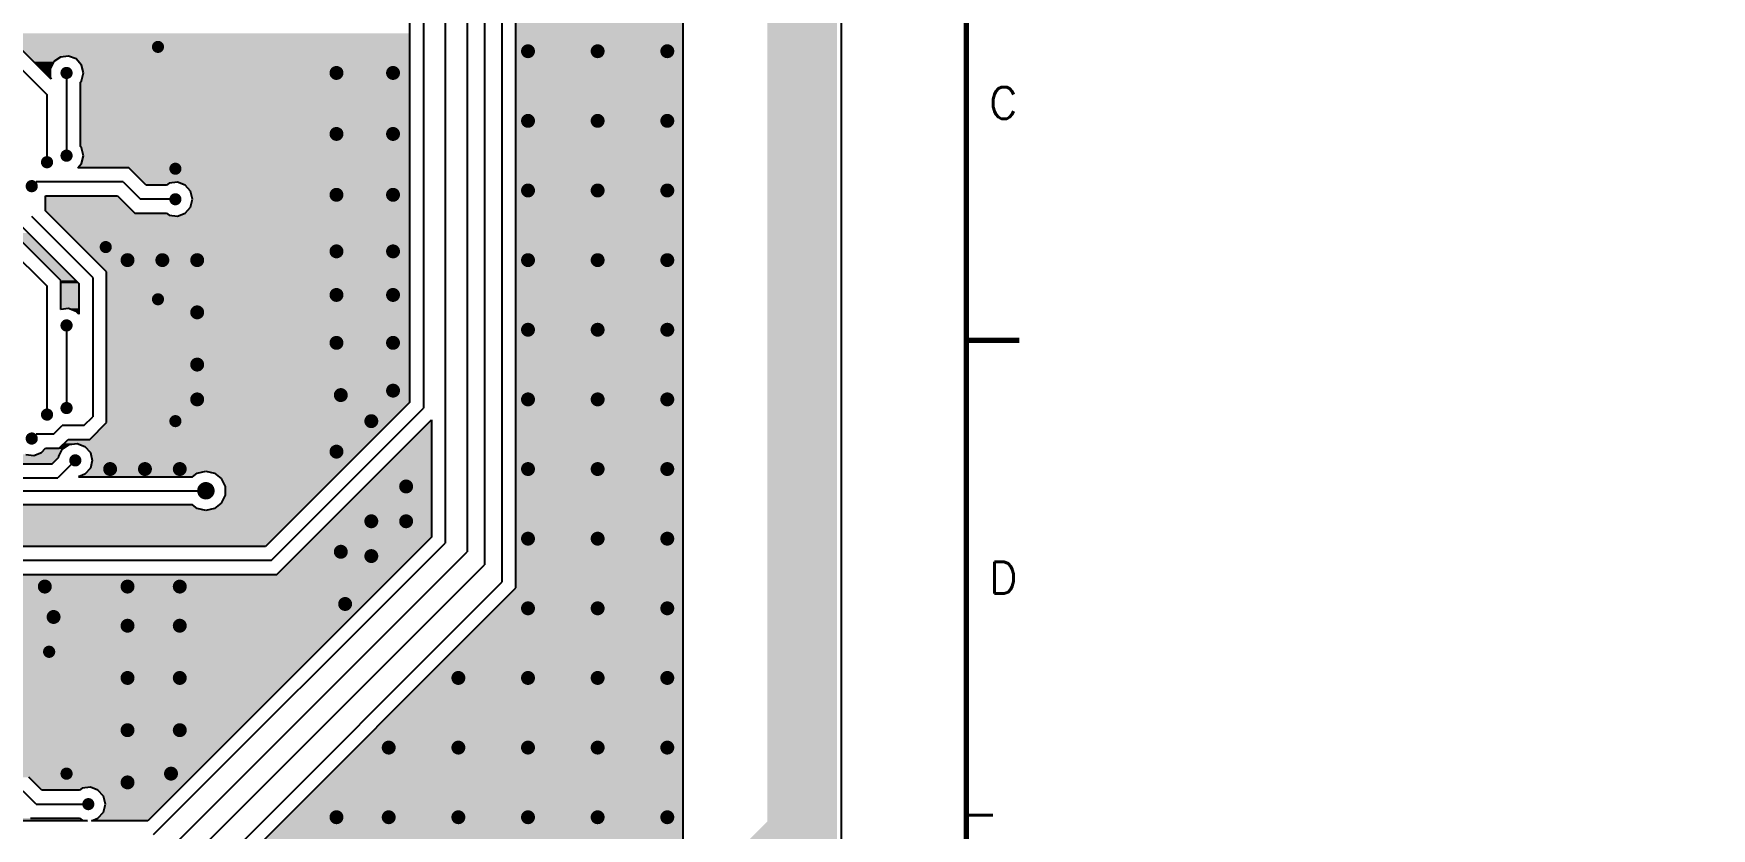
# Model space of a CAD drawing. Extents: x 295 to 953, y 10 to 290.
# Drawn here: x 793.6 to 952.6, y 103.7 to 179.1 of the extents above; entities that cross this region are included whole.
import ezdxf
from ezdxf.enums import TextEntityAlignment as Align

# ---------------------------------------------------------------- set-up
doc = ezdxf.new("R2010")
doc.units = 0
doc.header["$LTSCALE"] = 5
doc.header["$MEASUREMENT"] = 0
doc.layers.get('0').update_dxf_attribs({"linetype": 'CONTINUOUS', "lineweight": 25})
for name, color, linetype in [('19_SOLD_GBR', 4, 'CONTINUOUS'), ('문자', 4, 'CONTINUOUS'), ('테두리', 3, 'CONTINUOUS')]:
    doc.layers.add(name, color=color, linetype=linetype)
doc.layers.add('6', color=6, linetype='CONTINUOUS', lineweight=13)
doc.styles.get("Standard").update_dxf_attribs({"font": 'simplex.shx'})
doc.styles.add('굴림체', font='')
doc.styles.get('굴림체').set_extended_font_data('GulimChe')

# ---------------------------------------------------------------- blocks, each defined once
blk = doc.blocks.new('C')
at = {"layer": '테두리'}
blk.add_line((405, 285), (405, 15), dxfattribs=at)
for points, const_width in [([(15, 285), (15, 15), (405, 15), (405, 285), (15, 285)], 0.5), ([(410, 150), (405, 150)], 0.5), ([(407.5, 105), (405, 105)], 0.3)]:
    blk.add_lwpolyline(points, dxfattribs=dict(at, const_width=const_width))
at = {"layer": '문자'}
for s, p in [('C', (408.5, 172.5)), ('D', (408.5, 127.5))]:
    blk.add_text(s, height=3, dxfattribs=at).set_placement(p, align=Align.MIDDLE)

msp = doc.modelspace()

# ---------------------------------------------------------------- linework, layer by layer
at = {"color": 7}
for points, const_width in [([(805.65, 177.81, -1), (805.08, 177.81, -1)], 0.577), ([(840.76, 177.4, -1), (840.1, 177.4, -1)], 0.66), ([(847.36, 177.4, -1), (846.7, 177.4, -1)], 0.66), ([(853.96, 177.4, -1), (853.3, 177.4, -1)], 0.66), ([(796.99, 175.34, -1), (796.41, 175.34, -1)], 0.577), ([(822.61, 175.34, -1), (821.95, 175.34, -1)], 0.66), ([(827.97, 175.34, -1), (827.31, 175.34, -1)], 0.66), ([(822.61, 169.56, -1), (821.95, 169.56, -1)], 0.66), ([(827.97, 169.56, -1), (827.31, 169.56, -1)], 0.66), ([(840.76, 170.8, -1), (840.1, 170.8, -1)], 0.66), ([(847.36, 170.8, -1), (846.7, 170.8, -1)], 0.66), ([(853.96, 170.8, -1), (853.3, 170.8, -1)], 0.66), ([(795.14, 166.88, -1), (794.56, 166.88, -1)], 0.577), ([(796.99, 167.5, -1), (796.41, 167.5, -1)], 0.577), ([(807.3, 166.26, -1), (806.73, 166.26, -1)], 0.577), ([(793.69, 164.61, -1), (793.11, 164.61, -1)], 0.577), ([(807.3, 163.37, -1), (806.73, 163.37, -1)], 0.577), ([(822.61, 163.79, -1), (821.95, 163.79, -1)], 0.66), ([(827.97, 163.79, -1), (827.31, 163.79, -1)], 0.66), ([(840.76, 164.2, -1), (840.1, 164.2, -1)], 0.66), ([(847.36, 164.2, -1), (846.7, 164.2, -1)], 0.66), ([(853.96, 164.2, -1), (853.3, 164.2, -1)], 0.66), ([(800.7, 158.84, -1), (800.13, 158.84, -1)], 0.577), ([(822.61, 158.43, -1), (821.95, 158.43, -1)], 0.66), ([(827.97, 158.43, -1), (827.31, 158.43, -1)], 0.66), ([(802.81, 157.6, -1), (802.15, 157.6, -1)], 0.66), ([(806.11, 157.6, -1), (805.45, 157.6, -1)], 0.66), ([(809.41, 157.6, -1), (808.75, 157.6, -1)], 0.66), ([(840.76, 157.6, -1), (840.1, 157.6, -1)], 0.66), ([(847.36, 157.6, -1), (846.7, 157.6, -1)], 0.66), ([(853.96, 157.6, -1), (853.3, 157.6, -1)], 0.66), ([(805.65, 153.89, -1), (805.08, 153.89, -1)], 0.577), ([(822.61, 154.3, -1), (821.95, 154.3, -1)], 0.66), ([(827.97, 154.3, -1), (827.31, 154.3, -1)], 0.66), ([(809.41, 152.65, -1), (808.75, 152.65, -1)], 0.66), ([(796.99, 151.41, -1), (796.41, 151.41, -1)], 0.577), ([(840.76, 151, -1), (840.1, 151, -1)], 0.66), ([(847.36, 151, -1), (846.7, 151, -1)], 0.66), ([(853.96, 151, -1), (853.3, 151, -1)], 0.66), ([(822.61, 149.76, -1), (821.95, 149.76, -1)], 0.66), ([(827.97, 149.76, -1), (827.31, 149.76, -1)], 0.66), ([(809.41, 147.7, -1), (808.75, 147.7, -1)], 0.66), ([(809.41, 144.4, -1), (808.75, 144.4, -1)], 0.66), ([(823.02, 144.81, -1), (822.36, 144.81, -1)], 0.66), ([(827.97, 145.23, -1), (827.31, 145.23, -1)], 0.66), ([(840.76, 144.4, -1), (840.1, 144.4, -1)], 0.66), ([(847.36, 144.4, -1), (846.7, 144.4, -1)], 0.66), ([(853.96, 144.4, -1), (853.3, 144.4, -1)], 0.66), ([(795.14, 142.96, -1), (794.56, 142.96, -1)], 0.577), ([(796.99, 143.58, -1), (796.41, 143.58, -1)], 0.577), ([(807.3, 142.34, -1), (806.73, 142.34, -1)], 0.577), ([(825.91, 142.34, -1), (825.25, 142.34, -1)], 0.66), ([(793.69, 140.69, -1), (793.11, 140.69, -1)], 0.577), ([(822.61, 139.45, -1), (821.95, 139.45, -1)], 0.66), ([(797.82, 138.62, -1), (797.24, 138.62, -1)], 0.577), ([(801.16, 137.8, -1), (800.5, 137.8, -1)], 0.66), ([(804.46, 137.8, -1), (803.8, 137.8, -1)], 0.66), ([(807.76, 137.8, -1), (807.1, 137.8, -1)], 0.66), ([(840.76, 137.8, -1), (840.1, 137.8, -1)], 0.66), ([(847.36, 137.8, -1), (846.7, 137.8, -1)], 0.66), ([(853.96, 137.8, -1), (853.3, 137.8, -1)], 0.66), ([(829.21, 136.15, -1), (828.55, 136.15, -1)], 0.66), ([(810.32, 135.74, -1), (809.49, 135.74, -1)], 0.825), ([(825.91, 132.85, -1), (825.25, 132.85, -1)], 0.66), ([(829.21, 132.85, -1), (828.55, 132.85, -1)], 0.66), ([(823.02, 129.96, -1), (822.36, 129.96, -1)], 0.66), ([(840.76, 131.2, -1), (840.1, 131.2, -1)], 0.66), ([(847.36, 131.2, -1), (846.7, 131.2, -1)], 0.66), ([(853.96, 131.2, -1), (853.3, 131.2, -1)], 0.66), ([(825.91, 129.55, -1), (825.25, 129.55, -1)], 0.66), ([(794.97, 126.66, -1), (794.31, 126.66, -1)], 0.66), ([(802.81, 126.66, -1), (802.15, 126.66, -1)], 0.66), ([(807.76, 126.66, -1), (807.1, 126.66, -1)], 0.66), ([(823.43, 125.01, -1), (822.77, 125.01, -1)], 0.66), ([(795.8, 123.78, -1), (795.14, 123.78, -1)], 0.66), ([(840.76, 124.6, -1), (840.1, 124.6, -1)], 0.66), ([(847.36, 124.6, -1), (846.7, 124.6, -1)], 0.66), ([(853.96, 124.6, -1), (853.3, 124.6, -1)], 0.66), ([(802.81, 122.95, -1), (802.15, 122.95, -1)], 0.66), ([(807.76, 122.95, -1), (807.1, 122.95, -1)], 0.66), ([(795.34, 120.48, -1), (794.76, 120.48, -1)], 0.577), ([(802.81, 118, -1), (802.15, 118, -1)], 0.66), ([(807.76, 118, -1), (807.1, 118, -1)], 0.66), ([(834.16, 118, -1), (833.5, 118, -1)], 0.66), ([(840.76, 118, -1), (840.1, 118, -1)], 0.66), ([(847.36, 118, -1), (846.7, 118, -1)], 0.66), ([(853.96, 118, -1), (853.3, 118, -1)], 0.66), ([(802.81, 113.05, -1), (802.15, 113.05, -1)], 0.66), ([(807.76, 113.05, -1), (807.1, 113.05, -1)], 0.66), ([(827.56, 111.4, -1), (826.9, 111.4, -1)], 0.66), ([(834.16, 111.4, -1), (833.5, 111.4, -1)], 0.66), ([(840.76, 111.4, -1), (840.1, 111.4, -1)], 0.66), ([(847.36, 111.4, -1), (846.7, 111.4, -1)], 0.66), ([(853.96, 111.4, -1), (853.3, 111.4, -1)], 0.66), ([(796.99, 108.93, -1), (796.41, 108.93, -1)], 0.577), ([(802.81, 108.1, -1), (802.15, 108.1, -1)], 0.66), ([(806.93, 108.93, -1), (806.27, 108.93, -1)], 0.66), ([(799.05, 106.04, -1), (798.48, 106.04, -1)], 0.577), ([(822.61, 104.8, -1), (821.95, 104.8, -1)], 0.66), ([(827.56, 104.8, -1), (826.9, 104.8, -1)], 0.66), ([(834.16, 104.8, -1), (833.5, 104.8, -1)], 0.66), ([(840.76, 104.8, -1), (840.1, 104.8, -1)], 0.66), ([(847.36, 104.8, -1), (846.7, 104.8, -1)], 0.66), ([(853.96, 104.8, -1), (853.3, 104.8, -1)], 0.66)]:
    msp.add_lwpolyline(points, format="xyb", close=True, dxfattribs=dict(at, const_width=const_width))
at = {"layer": '19_SOLD_GBR', "color": 7}
for p, q in [((870.13, 102.33), (870.13, 232.68)), ((837.95, 209.16), (837.95, 127.08)), ((839.27, 126.53), (839.27, 209.71)), ((836.3, 207.93), (836.3, 128.73)), ((834.65, 201.33), (834.65, 129.96)), ((829.21, 193.62), (829.21, 144.12)), ((830.53, 193.08), (830.53, 143.58)), ((832.59, 189.78), (832.59, 130.79)), ((855.11, 181.82), (855.11, 91.77)), ((789.07, 179.05), (794.85, 173.28)), ((795.24, 174.75), (790.61, 179.38)), ((796.13, 176.85), (795.49, 176.41)), ((796.9, 176.94), (796.13, 176.85)), ((797.62, 176.67), (796.9, 176.94)), ((798.13, 176.09), (797.62, 176.67)), ((795.49, 176.41), (795.14, 175.72)), ((795.14, 175.72), (795.14, 174.95)), ((795.14, 174.95), (795.24, 174.75)), ((796.7, 175.34), (796.7, 167.5)), ((798.32, 175.34), (798.13, 176.09)), ((798.13, 174.59), (798.32, 175.34)), ((798.02, 174.46), (798.13, 174.59)), ((798.02, 168.37), (798.02, 174.46)), ((794.85, 166.88), (794.85, 173.28)), ((798.13, 168.25), (798.02, 168.37)), ((798.32, 167.5), (798.13, 168.25)), ((798.13, 166.75), (798.32, 167.5)), ((797.77, 166.34), (798.13, 166.75)), ((802.61, 166.34), (797.77, 166.34)), ((804.26, 164.7), (802.61, 166.34)), ((793.4, 164.61), (793.82, 165.03)), ((802.07, 165.03), (793.82, 165.03)), ((802.07, 165.03), (803.72, 163.37)), ((806.17, 164.7), (804.26, 164.7)), ((806.44, 164.88), (806.17, 164.7)), ((807.21, 164.98), (806.44, 164.88)), ((807.93, 164.7), (807.21, 164.98)), ((808.44, 164.13), (807.93, 164.7)), ((808.63, 163.37), (808.44, 164.13)), ((794.72, 163.7), (801.52, 163.7)), ((794.72, 162.27), (794.72, 163.7)), ((800.5, 156.5), (794.72, 162.27)), ((801.52, 163.7), (803.17, 162.06)), ((807.02, 163.37), (803.72, 163.37)), ((807.93, 162.05), (808.44, 162.62)), ((808.44, 162.62), (808.63, 163.37)), ((792.08, 161.18), (797.86, 155.4)), ((799.18, 155.95), (793.4, 161.73)), ((803.17, 162.06), (806.17, 162.06)), ((806.17, 162.06), (806.44, 161.87)), ((806.44, 161.87), (807.21, 161.77)), ((807.21, 161.77), (807.93, 162.05)), ((796.17, 155.67), (791.68, 160.16)), ((791.13, 158.84), (794.85, 155.13)), ((799.18, 155.95), (799.18, 142.75)), ((800.5, 142.2), (800.5, 156.5)), ((794.85, 142.96), (794.85, 155.13)), ((796.17, 152.93), (796.17, 155.67)), ((797.86, 155.4), (797.86, 152.47)), ((796.9, 153.02), (796.17, 152.93)), ((797.62, 152.74), (796.9, 153.02)), ((797.86, 152.47), (797.62, 152.74)), ((796.7, 151.41), (796.7, 143.58)), ((829.21, 144.12), (815.54, 130.46)), ((816.09, 129.14), (830.53, 143.58)), ((795.47, 141.1), (796.29, 141.93)), ((798.35, 141.93), (796.29, 141.93)), ((798.35, 141.93), (799.18, 142.75)), ((798.9, 140.6), (800.5, 142.2)), ((816.64, 127.82), (831.27, 142.45)), ((831.27, 142.45), (831.27, 131.33)), ((793.4, 140.69), (793.82, 141.1)), ((795.47, 141.1), (793.82, 141.1)), ((796.01, 139.78), (796.84, 140.6)), ((796.32, 139.7), (796.96, 140.13)), ((796.84, 140.6), (798.9, 140.6)), ((796.96, 140.13), (797.72, 140.23)), ((797.72, 140.23), (798.44, 139.95)), ((798.44, 139.95), (798.96, 139.38)), ((792.83, 139.18), (793.6, 139.09)), ((793.6, 139.09), (794.32, 139.36)), ((794.32, 139.36), (794.69, 139.78)), ((794.69, 139.78), (796.01, 139.78)), ((795.33, 138.3), (795.96, 138.92)), ((797.53, 138.62), (795.88, 136.98)), ((795.96, 139.01), (796.32, 139.7)), ((795.96, 138.92), (795.96, 139.01)), ((798.96, 139.38), (799.14, 138.62)), ((799.14, 138.62), (798.96, 137.87)), ((788.04, 136.98), (795.88, 136.98)), ((788.59, 138.3), (795.33, 138.3)), ((798.44, 137.3), (797.83, 137.06)), ((797.83, 137.06), (808.65, 137.06)), ((797.83, 137.06), (797.83, 137.06)), ((798.96, 137.87), (798.44, 137.3)), ((808.65, 137.06), (809.09, 137.42)), ((809.09, 137.42), (809.9, 137.6)), ((809.9, 137.6), (810.71, 137.42)), ((810.71, 137.42), (811.36, 136.9)), ((811.36, 136.9), (811.72, 136.15)), ((781.44, 135.74), (809.9, 135.74)), ((811.72, 135.32), (811.36, 134.58)), ((811.72, 136.15), (811.72, 135.32)), ((808.65, 134.42), (790.33, 134.42)), ((809.09, 134.06), (808.65, 134.42)), ((809.9, 133.88), (809.09, 134.06)), ((810.71, 134.06), (809.9, 133.88)), ((811.36, 134.58), (810.71, 134.06)), ((815.54, 130.46), (783.64, 130.46)), ((831.27, 131.33), (804.41, 104.47)), ((804.95, 103.15), (832.59, 130.79)), ((816.09, 129.14), (783.09, 129.14)), ((806.19, 101.5), (834.65, 129.96)), ((782.54, 127.82), (816.64, 127.82)), ((807.43, 99.85), (836.3, 128.73)), ((809.08, 98.2), (837.95, 127.08)), ((809.62, 96.88), (839.27, 126.53)), ((794.36, 107.36), (793.12, 108.59)), ((793.82, 106.04), (792.58, 107.28)), ((797.92, 107.36), (794.36, 107.36)), ((798.19, 107.55), (797.92, 107.36)), ((798.96, 107.64), (798.19, 107.55)), ((799.68, 107.37), (798.96, 107.64)), ((800.19, 106.79), (799.68, 107.37)), ((800.38, 106.04), (800.19, 106.79)), ((793.82, 106.04), (798.77, 106.04)), ((799.68, 104.71), (800.19, 105.29)), ((800.19, 105.29), (800.38, 106.04)), ((798.67, 104.47), (763.84, 104.47)), ((793.27, 104.72), (797.92, 104.72)), ((797.92, 104.72), (798.19, 104.53)), ((798.19, 104.53), (798.67, 104.47)), ((799.05, 104.47), (799.68, 104.71)), ((804.41, 104.47), (799.05, 104.47))]:
    msp.add_line(p, q, dxfattribs=at)
for points in [[(869.72, 104.39), (869.72, 184), (863.12, 104.39), (863.12, 184)], [(855.11, 126.53), (855.11, 180.75), (839.27, 126.53), (839.27, 180.75)], [(829.21, 176.94), (829.21, 179.1), (793.05, 176.94), (790.89, 179.1)], [(796.13, 176.85), (796.9, 176.94), (793.14, 176.85), (793.05, 176.94)], [(795.49, 176.41), (796.13, 176.85), (793.58, 176.41), (793.14, 176.85)], [(829.21, 176.67), (829.21, 176.94), (797.62, 176.67), (796.9, 176.94)], [(829.21, 176.09), (829.21, 176.67), (798.13, 176.09), (797.62, 176.67)], [(795.14, 175.72), (795.49, 176.41), (794.26, 175.72), (793.58, 176.41)], [(795.14, 174.95), (795.14, 175.72), (795.04, 174.95), (794.26, 175.72)], [(795.24, 174.75), (795.14, 174.95), (795.24, 174.75), (795.04, 174.95)], [(829.21, 175.34), (829.21, 176.09), (798.32, 175.34), (798.13, 176.09)], [(829.21, 174.59), (829.21, 175.34), (798.13, 174.59), (798.32, 175.34)], [(829.21, 174.46), (829.21, 174.59), (798.02, 174.46), (798.13, 174.59)], [(829.21, 168.37), (829.21, 174.46), (798.02, 168.37), (798.02, 174.46)], [(829.21, 168.25), (829.21, 168.37), (798.13, 168.25), (798.02, 168.37)], [(829.21, 167.5), (829.21, 168.25), (798.32, 167.5), (798.13, 168.25)], [(829.21, 166.75), (829.21, 167.5), (798.13, 166.75), (798.32, 167.5)], [(829.21, 166.34), (829.21, 166.75), (797.77, 166.34), (798.13, 166.75)], [(829.21, 166.34), (829.21, 166.34), (802.61, 166.34), (797.77, 166.34)], [(829.21, 164.98), (829.21, 166.34), (803.98, 164.98), (802.61, 166.34)], [(806.44, 164.88), (807.21, 164.98), (804.07, 164.88), (803.98, 164.98)], [(806.17, 164.7), (806.44, 164.88), (804.26, 164.7), (804.07, 164.88)], [(829.21, 164.7), (829.21, 164.98), (807.93, 164.7), (807.21, 164.98)], [(829.21, 164.13), (829.21, 164.7), (808.44, 164.13), (807.93, 164.7)], [(829.21, 163.37), (829.21, 164.13), (808.63, 163.37), (808.44, 164.13)], [(801.52, 163.7), (801.52, 163.7), (794.72, 163.7), (801.52, 163.7)], [(802.95, 162.27), (801.52, 163.7), (794.72, 162.27), (794.72, 163.7)], [(803.17, 162.06), (802.95, 162.27), (794.94, 162.06), (794.72, 162.27)], [(829.21, 162.05), (829.21, 162.62), (807.93, 162.05), (808.44, 162.62)], [(829.21, 162.62), (829.21, 163.37), (808.44, 162.62), (808.63, 163.37)], [(806.44, 161.87), (806.17, 162.06), (795.13, 161.87), (794.94, 162.06)], [(807.21, 161.77), (806.44, 161.87), (795.22, 161.77), (795.13, 161.87)], [(829.21, 156.5), (829.21, 161.77), (800.5, 156.5), (795.22, 161.77)], [(829.21, 161.77), (829.21, 162.05), (807.21, 161.77), (807.93, 162.05)], [(797.59, 155.67), (793.1, 160.16), (796.17, 155.67), (791.68, 160.16)], [(829.21, 144.12), (829.21, 156.5), (800.5, 144.12), (800.5, 156.5)], [(797.86, 155.4), (797.59, 155.67), (796.17, 155.4), (796.17, 155.67)], [(797.86, 153.02), (797.86, 155.4), (796.17, 153.02), (796.17, 155.4)], [(796.17, 152.93), (796.9, 153.02), (796.17, 152.93), (796.17, 153.02)], [(797.86, 152.74), (797.86, 153.02), (797.62, 152.74), (796.9, 153.02)], [(797.86, 152.47), (797.86, 152.74), (797.86, 152.47), (797.62, 152.74)], [(827.29, 142.2), (829.21, 144.12), (800.5, 142.2), (800.5, 144.12)], [(825.69, 140.6), (827.29, 142.2), (798.9, 140.6), (800.5, 142.2)], [(831.27, 131.33), (831.27, 142.45), (820.15, 131.33), (831.27, 142.45)], [(796.44, 139.78), (796.96, 140.13), (796.01, 139.78), (796.37, 140.13)], [(796.96, 140.13), (797.72, 140.23), (796.37, 140.13), (796.46, 140.23)], [(825.32, 140.23), (825.69, 140.6), (796.46, 140.23), (796.84, 140.6)], [(825.69, 140.6), (825.69, 140.6), (796.84, 140.6), (797.72, 140.6)], [(825.04, 139.95), (825.32, 140.23), (798.44, 139.95), (797.72, 140.23)], [(824.46, 139.38), (825.04, 139.95), (798.96, 139.38), (798.44, 139.95)], [(793.6, 139.09), (792.83, 139.18), (788.12, 139.09), (788.04, 139.18)], [(795.96, 139.01), (796, 139.09), (788.19, 139.01), (788.12, 139.09)], [(795.96, 138.96), (795.96, 139.01), (788.23, 138.96), (788.19, 139.01)], [(795.96, 138.92), (795.96, 138.96), (788.24, 138.92), (788.23, 138.96)], [(795.58, 138.55), (795.96, 138.92), (788.34, 138.55), (788.24, 138.92)], [(795.33, 138.3), (795.58, 138.55), (788.59, 138.3), (788.34, 138.55)], [(796, 139.09), (796.14, 139.36), (793.6, 139.09), (794.32, 139.36)], [(796.14, 139.36), (796.32, 139.7), (794.32, 139.36), (794.62, 139.7)], [(796.32, 139.7), (796.44, 139.78), (794.62, 139.7), (794.69, 139.78)], [(796.44, 139.78), (796.44, 139.78), (794.69, 139.78), (796.01, 139.78)], [(823.71, 138.62), (824.46, 139.38), (799.14, 138.62), (798.96, 139.38)], [(822.96, 137.87), (823.71, 138.62), (798.96, 137.87), (799.14, 138.62)], [(808.66, 137.06), (808.95, 137.3), (797.83, 137.06), (798.44, 137.3)], [(808.95, 137.3), (809.09, 137.42), (798.44, 137.3), (798.55, 137.42)], [(809.09, 137.42), (809.9, 137.6), (798.55, 137.42), (798.71, 137.6)], [(822.69, 137.6), (822.96, 137.87), (798.71, 137.6), (798.96, 137.87)], [(822.5, 137.42), (822.69, 137.6), (810.71, 137.42), (809.9, 137.6)], [(821.99, 136.9), (822.5, 137.42), (811.36, 136.9), (810.71, 137.42)], [(821.24, 136.15), (821.99, 136.9), (811.72, 136.15), (811.36, 136.9)], [(819.66, 134.58), (820.41, 135.32), (811.36, 134.58), (811.72, 135.32)], [(820.41, 135.32), (821.24, 136.15), (811.72, 135.32), (811.72, 136.15)], [(809.09, 134.07), (808.65, 134.42), (790.68, 134.07), (790.33, 134.42)], [(808.65, 134.42), (808.65, 134.42), (790.33, 134.42), (808.65, 134.42)], [(809.09, 134.06), (809.09, 134.07), (790.69, 134.06), (790.68, 134.07)], [(809.9, 133.88), (809.09, 134.06), (790.76, 133.88), (790.69, 134.06)], [(818.36, 133.28), (818.96, 133.88), (791.01, 133.28), (790.76, 133.88)], [(818.96, 133.88), (819.15, 134.06), (809.9, 133.88), (810.71, 134.06)], [(819.15, 134.06), (819.66, 134.58), (810.71, 134.06), (811.36, 134.58)], [(816.72, 131.64), (817.51, 132.42), (790.68, 131.64), (791.01, 132.42)], [(817.51, 132.42), (818.36, 133.28), (791.01, 132.42), (791.01, 133.28)], [(815.54, 130.46), (815.79, 130.71), (783.64, 130.46), (783.39, 130.71)], [(815.79, 130.71), (816.12, 131.03), (789.29, 130.71), (790.08, 131.03)], [(816.12, 131.03), (816.72, 131.64), (790.08, 131.03), (790.68, 131.64)], [(827.75, 127.82), (831.27, 131.33), (816.64, 127.82), (820.15, 131.33)], [(822.4, 122.46), (827.75, 127.82), (785.85, 122.46), (780.5, 127.82)], [(855.11, 96.88), (855.11, 126.53), (809.62, 96.88), (839.27, 126.53)], [(819.54, 119.6), (822.4, 122.46), (785.85, 119.6), (785.85, 122.46)], [(819.26, 119.33), (819.54, 119.6), (787.31, 119.33), (786.58, 119.6)], [(818.69, 118.75), (819.26, 119.33), (787.82, 118.75), (787.31, 119.33)], [(817.94, 118), (818.69, 118.75), (788.01, 118), (787.82, 118.75)], [(817.19, 117.25), (817.94, 118), (787.82, 117.25), (788.01, 118)], [(817.06, 117.13), (817.19, 117.25), (787.71, 117.13), (787.82, 117.25)], [(810.97, 111.04), (817.06, 117.13), (787.71, 111.04), (787.71, 117.13)], [(810.85, 110.91), (810.97, 111.04), (787.82, 110.91), (787.71, 111.04)], [(810.1, 110.16), (810.85, 110.91), (788.01, 110.16), (787.82, 110.91)], [(809.35, 109.41), (810.1, 110.16), (787.82, 109.41), (788.01, 110.16)], [(808.53, 108.59), (808.77, 108.83), (786.68, 108.59), (787.31, 108.83)], [(808.53, 108.59), (808.53, 108.59), (793.12, 108.59), (786.68, 108.59)], [(808.77, 108.83), (809.35, 109.41), (787.31, 108.83), (787.82, 109.41)], [(807.58, 107.64), (808.53, 108.59), (794.08, 107.64), (793.12, 108.59)], [(798.19, 107.55), (798.96, 107.64), (794.17, 107.55), (794.08, 107.64)], [(797.92, 107.36), (798.19, 107.55), (794.36, 107.36), (794.17, 107.55)], [(807.3, 107.37), (807.58, 107.64), (799.68, 107.37), (798.96, 107.64)], [(806.72, 106.79), (807.3, 107.37), (800.19, 106.79), (799.68, 107.37)], [(805.97, 106.04), (806.72, 106.79), (800.38, 106.04), (800.19, 106.79)], [(804.65, 104.71), (805.22, 105.29), (799.68, 104.71), (800.19, 105.29)], [(805.22, 105.29), (805.97, 106.04), (800.19, 105.29), (800.38, 106.04)], [(798.19, 104.53), (797.92, 104.72), (763.78, 104.53), (763.59, 104.72)], [(798.67, 104.47), (798.19, 104.53), (763.84, 104.47), (763.78, 104.53)], [(804.41, 104.47), (804.65, 104.71), (799.05, 104.47), (799.68, 104.71)], [(869.72, 102.74), (869.72, 104.39), (861.47, 102.74), (863.12, 104.39)]]:
    msp.add_solid(points, dxfattribs=at)

# ---------------------------------------------------------------- block references
msp.add_blockref('C', (476.98, 0))

# ---------------------------------------------------------------- texts
at = {"layer": '6', "color": 4, "char_height": 3, "attachment_point": 4, "style": '굴림체'}
for insert, width in [((905.28, 137.42), 36.962), ((952.58, 106.26), 52.2944)]:
    msp.add_mtext('{\\f굴림|b0|i0|c129;\\C7;', dxfattribs=dict(at, insert=insert, width=width))

doc.saveas('drawing.dxf')
